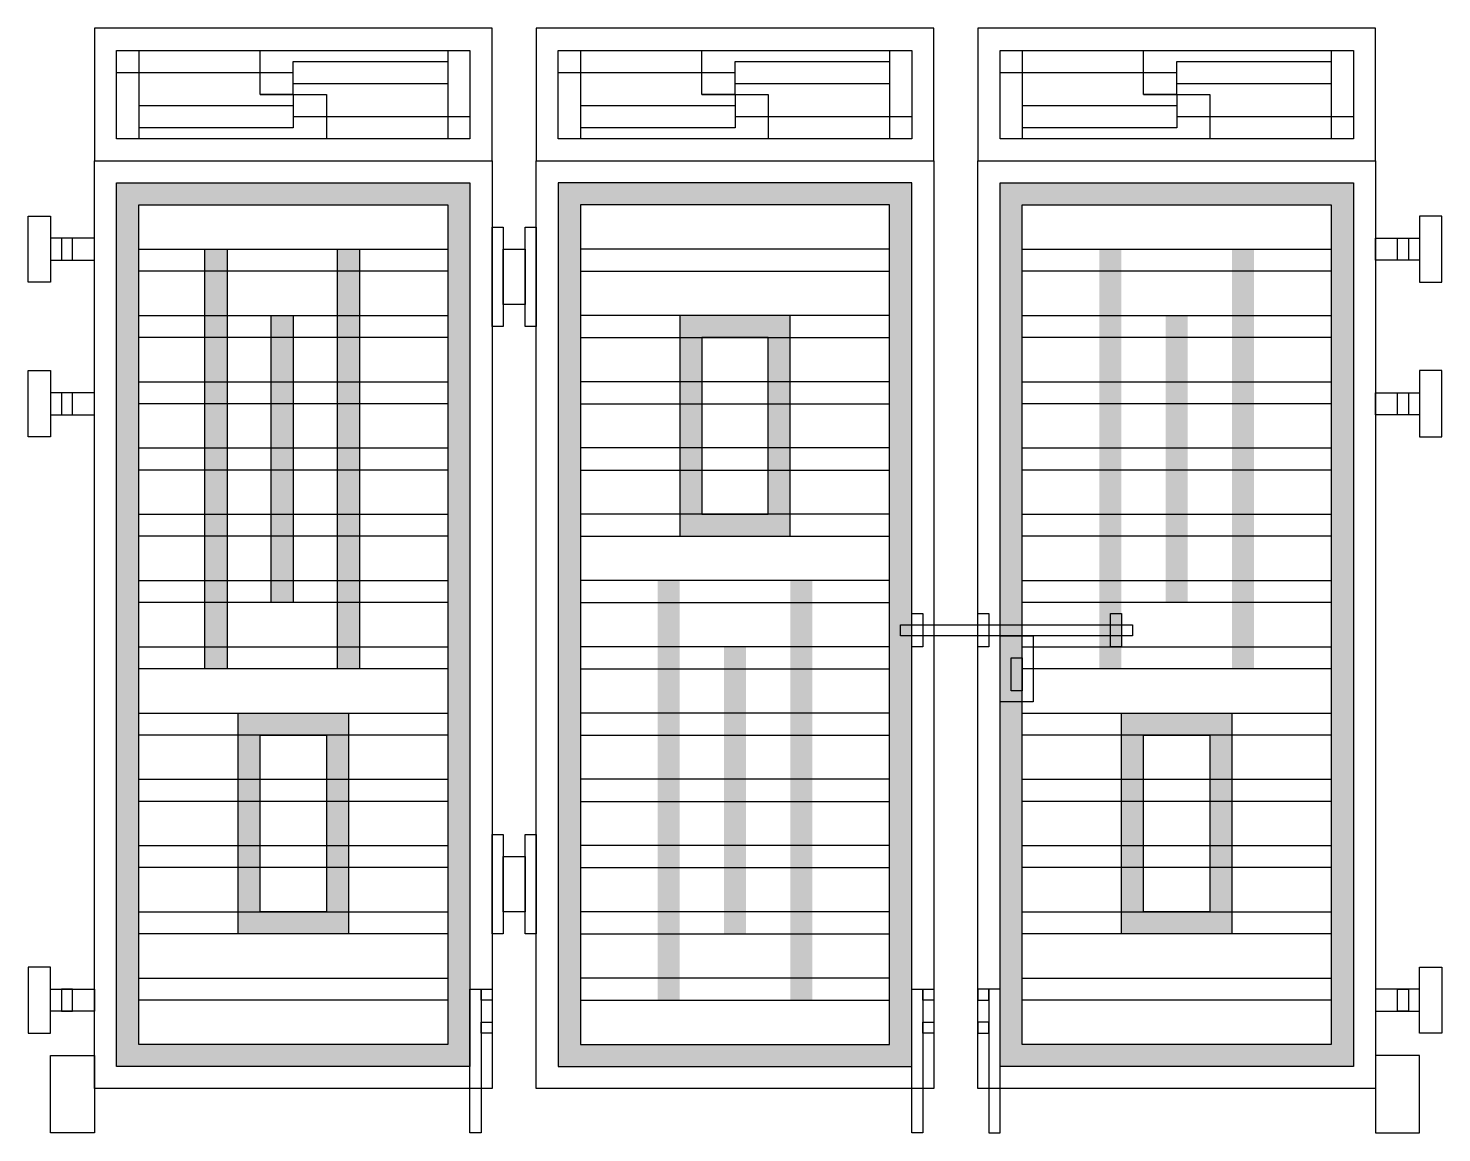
# Model space of a CAD drawing. Header units: inches. Extents: x -6 to 122, y -100 to 0.
import ezdxf

# ---------------------------------------------------------------- set-up
doc = ezdxf.new("R2010")
doc.units = ezdxf.units.IN
doc.header["$MEASUREMENT"] = 0
doc.layers.get('0').update_dxf_attribs({"linetype": 'CONTINUOUS', "lineweight": 25})

msp = doc.modelspace()

# ---------------------------------------------------------------- hatches: boundary and pattern name
h = msp.add_hatch(color=256)
edge = h.paths.add_edge_path(flags=0)
edge.add_line((2, -14), (34, -14))
edge.add_line((34, -14), (34, -94))
edge.add_line((34, -94), (2, -94))
edge.add_line((2, -94), (2, -14))
edge.add_line((4, -16), (32, -16))
edge.add_line((32, -16), (32, -92))
edge.add_line((32, -92), (4, -92))
edge.add_line((4, -92), (4, -16))
h = msp.add_hatch(color=256)
edge = h.paths.add_edge_path(flags=0)
edge.add_line((42, -94), (74, -94))
edge.add_line((74, -94), (74, -14))
edge.add_line((74, -14), (42, -14))
edge.add_line((42, -14), (42, -94))
edge.add_line((44, -92), (72, -92))
edge.add_line((72, -92), (72, -16))
edge.add_line((72, -16), (44, -16))
edge.add_line((44, -16), (44, -92))
h = msp.add_hatch(color=256)
edge = h.paths.add_edge_path(flags=0)
edge.add_line((82, -14), (114, -14))
edge.add_line((114, -14), (114, -94))
edge.add_line((114, -94), (82, -94))
edge.add_line((82, -94), (82, -14))
edge.add_line((84, -16), (112, -16))
edge.add_line((112, -16), (112, -92))
edge.add_line((112, -92), (84, -92))
edge.add_line((84, -92), (84, -16))
h = msp.add_hatch()
h.set_pattern_fill('ansi31', color=256, scale=0.2, style=0)
h.set_pattern_definition([])
edge = h.paths.add_edge_path(flags=0)
edge.add_line((32, -28), (4, -28))
edge.add_line((4, -28), (4, -26))
edge.add_line((4, -26), (32, -26))
edge.add_line((32, -26), (32, -28))
edge.add_line((4, -32), (32, -32))
edge.add_line((32, -32), (32, -34))
edge.add_line((32, -34), (4, -34))
edge.add_line((4, -34), (4, -32))
edge.add_line((4, -38), (32, -38))
edge.add_line((32, -38), (32, -40))
edge.add_line((32, -40), (4, -40))
edge.add_line((4, -40), (4, -38))
edge.add_line((4, -44), (32, -44))
edge.add_line((32, -44), (32, -46))
edge.add_line((32, -46), (4, -46))
edge.add_line((4, -46), (4, -44))
edge.add_line((4, -50), (32, -50))
edge.add_line((32, -50), (32, -52))
edge.add_line((32, -52), (4, -52))
edge.add_line((4, -52), (4, -50))
edge.add_line((4, -56), (32, -56))
edge.add_line((32, -56), (32, -58))
edge.add_line((32, -58), (4, -58))
edge.add_line((4, -58), (4, -56))
edge.add_line((4, -62), (32, -62))
edge.add_line((32, -62), (32, -64))
edge.add_line((32, -64), (4, -64))
edge.add_line((4, -64), (4, -62))
edge.add_line((4, -68), (32, -68))
edge.add_line((32, -68), (32, -70))
edge.add_line((32, -70), (4, -70))
edge.add_line((4, -70), (4, -68))
edge.add_line((4, -74), (32, -74))
edge.add_line((32, -74), (32, -76))
edge.add_line((32, -76), (4, -76))
edge.add_line((4, -76), (4, -74))
edge.add_line((4, -80), (32, -80))
edge.add_line((32, -80), (32, -82))
edge.add_line((32, -82), (4, -82))
edge.add_line((4, -82), (4, -80))
edge.add_line((4, -86), (32, -86))
edge.add_line((32, -86), (32, -88))
edge.add_line((32, -88), (4, -88))
edge.add_line((4, -88), (4, -86))
edge.add_line((4, -20), (32, -20))
edge.add_line((32, -20), (32, -22))
edge.add_line((32, -22), (4, -22))
edge.add_line((4, -22), (4, -20))
h = msp.add_hatch(color=256)
edge = h.paths.add_edge_path(flags=0)
edge.add_line((10, -20), (12, -20))
edge.add_line((12, -20), (12, -58))
edge.add_line((12, -58), (10, -58))
edge.add_line((10, -58), (10, -20))
edge.add_line((22, -20), (24, -20))
edge.add_line((24, -20), (24, -58))
edge.add_line((24, -58), (22, -58))
edge.add_line((22, -58), (22, -20))
edge.add_line((16, -26), (18, -26))
edge.add_line((18, -26), (18, -52))
edge.add_line((18, -52), (16, -52))
edge.add_line((16, -52), (16, -26))
h = msp.add_hatch()
h.set_pattern_fill('ansi31', color=256, scale=0.2, style=0)
h.set_pattern_definition([])
edge = h.paths.add_edge_path(flags=0)
edge.add_line((112, -28), (84, -28))
edge.add_line((84, -28), (84, -26))
edge.add_line((84, -26), (112, -26))
edge.add_line((112, -26), (112, -28))
edge.add_line((84, -32), (112, -32))
edge.add_line((112, -32), (112, -34))
edge.add_line((112, -34), (84, -34))
edge.add_line((84, -34), (84, -32))
edge.add_line((84, -38), (112, -38))
edge.add_line((112, -38), (112, -40))
edge.add_line((112, -40), (84, -40))
edge.add_line((84, -40), (84, -38))
edge.add_line((84, -44), (112, -44))
edge.add_line((112, -44), (112, -46))
edge.add_line((112, -46), (84, -46))
edge.add_line((84, -46), (84, -44))
edge.add_line((84, -50), (112, -50))
edge.add_line((112, -50), (112, -52))
edge.add_line((112, -52), (84, -52))
edge.add_line((84, -52), (84, -50))
edge.add_line((84, -56), (112, -56))
edge.add_line((112, -56), (112, -58))
edge.add_line((112, -58), (84, -58))
edge.add_line((84, -58), (84, -56))
edge.add_line((84, -62), (112, -62))
edge.add_line((112, -62), (112, -64))
edge.add_line((112, -64), (84, -64))
edge.add_line((84, -64), (84, -62))
edge.add_line((84, -68), (112, -68))
edge.add_line((112, -68), (112, -70))
edge.add_line((112, -70), (84, -70))
edge.add_line((84, -70), (84, -68))
edge.add_line((84, -74), (112, -74))
edge.add_line((112, -74), (112, -76))
edge.add_line((112, -76), (84, -76))
edge.add_line((84, -76), (84, -74))
edge.add_line((84, -80), (112, -80))
edge.add_line((112, -80), (112, -82))
edge.add_line((112, -82), (84, -82))
edge.add_line((84, -82), (84, -80))
edge.add_line((84, -86), (112, -86))
edge.add_line((112, -86), (112, -88))
edge.add_line((112, -88), (84, -88))
edge.add_line((84, -88), (84, -86))
edge.add_line((44, -88), (72, -88))
edge.add_line((72, -88), (72, -86))
edge.add_line((72, -86), (44, -86))
edge.add_line((44, -86), (44, -88))
edge.add_line((44, -82), (72, -82))
edge.add_line((72, -82), (72, -80))
edge.add_line((72, -80), (44, -80))
edge.add_line((44, -80), (44, -82))
edge.add_line((44, -76), (72, -76))
edge.add_line((72, -76), (72, -74))
edge.add_line((72, -74), (44, -74))
edge.add_line((44, -74), (44, -76))
edge.add_line((44, -70), (72, -70))
edge.add_line((72, -70), (72, -68))
edge.add_line((72, -68), (44, -68))
edge.add_line((44, -68), (44, -70))
edge.add_line((44, -64), (72, -64))
edge.add_line((72, -64), (72, -62))
edge.add_line((72, -62), (44, -62))
edge.add_line((44, -62), (44, -64))
edge.add_line((44, -58), (72, -58))
edge.add_line((72, -58), (72, -56))
edge.add_line((72, -56), (44, -56))
edge.add_line((44, -56), (44, -58))
edge.add_line((44, -52), (72, -52))
edge.add_line((72, -52), (72, -50))
edge.add_line((72, -50), (44, -50))
edge.add_line((44, -50), (44, -52))
edge.add_line((44, -46), (72, -46))
edge.add_line((72, -46), (72, -44))
edge.add_line((72, -44), (44, -44))
edge.add_line((44, -44), (44, -46))
edge.add_line((44, -40), (72, -40))
edge.add_line((72, -40), (72, -38))
edge.add_line((72, -38), (44, -38))
edge.add_line((44, -38), (44, -40))
edge.add_line((44, -34), (72, -34))
edge.add_line((72, -34), (72, -32))
edge.add_line((72, -32), (44, -32))
edge.add_line((44, -32), (44, -34))
edge.add_line((44, -28), (72, -28))
edge.add_line((72, -28), (72, -26))
edge.add_line((72, -26), (44, -26))
edge.add_line((44, -26), (44, -28))
edge.add_line((44, -22), (72, -22))
edge.add_line((72, -22), (72, -20))
edge.add_line((72, -20), (44, -20))
edge.add_line((44, -20), (44, -22))
edge.add_line((84, -20), (112, -20))
edge.add_line((112, -20), (112, -22))
edge.add_line((112, -22), (84, -22))
edge.add_line((84, -22), (84, -20))
h = msp.add_hatch(color=256)
edge = h.paths.add_edge_path(flags=0)
edge.add_line((91, -20), (93, -20))
edge.add_line((93, -20), (93, -58))
edge.add_line((93, -58), (91, -58))
edge.add_line((91, -58), (91, -20))
edge.add_line((103, -20), (105, -20))
edge.add_line((105, -20), (105, -58))
edge.add_line((105, -58), (103, -58))
edge.add_line((103, -58), (103, -20))
edge.add_line((97, -26), (99, -26))
edge.add_line((99, -26), (99, -52))
edge.add_line((99, -52), (97, -52))
edge.add_line((97, -52), (97, -26))
h = msp.add_hatch(color=256)
edge = h.paths.add_edge_path(flags=0)
edge.add_line((53, -46), (63, -46))
edge.add_line((63, -46), (63, -26))
edge.add_line((63, -26), (53, -26))
edge.add_line((53, -26), (53, -46))
edge.add_line((55, -44), (61, -44))
edge.add_line((61, -44), (61, -28))
edge.add_line((61, -28), (55, -28))
edge.add_line((55, -28), (55, -44))
h = msp.add_hatch(color=256)
edge = h.paths.add_edge_path(flags=0)
edge.add_line((51, -50), (53, -50))
edge.add_line((53, -50), (53, -88))
edge.add_line((53, -88), (51, -88))
edge.add_line((51, -88), (51, -50))
edge.add_line((63, -50), (65, -50))
edge.add_line((65, -50), (65, -88))
edge.add_line((65, -88), (63, -88))
edge.add_line((63, -88), (63, -50))
edge.add_line((57, -56), (59, -56))
edge.add_line((59, -56), (59, -82))
edge.add_line((59, -82), (57, -82))
edge.add_line((57, -82), (57, -56))
h = msp.add_hatch(color=256)
edge = h.paths.add_edge_path(flags=0)
edge.add_line((13, -62), (23, -62))
edge.add_line((23, -62), (23, -82))
edge.add_line((23, -82), (13, -82))
edge.add_line((13, -82), (13, -62))
edge.add_line((15, -64), (21, -64))
edge.add_line((21, -64), (21, -80))
edge.add_line((21, -80), (15, -80))
edge.add_line((15, -80), (15, -64))
h = msp.add_hatch(color=256)
edge = h.paths.add_edge_path(flags=0)
edge.add_line((93, -62), (103, -62))
edge.add_line((103, -62), (103, -82))
edge.add_line((103, -82), (93, -82))
edge.add_line((93, -82), (93, -62))
edge.add_line((95, -64), (101, -64))
edge.add_line((101, -64), (101, -80))
edge.add_line((101, -80), (95, -80))
edge.add_line((95, -80), (95, -64))

# ---------------------------------------------------------------- linework, layer by layer
for p, q in [((4, -2), (4, -10)), ((15, -6), (15, -2)), ((32, -2), (32, -10)), ((44, -2), (44, -10)), ((55, -6), (55, -2)), ((72, -2), (72, -10)), ((84, -2), (84, -10)), ((95, -6), (95, -2)), ((112, -2), (112, -10)), ((18, -6), (18, -3)), ((18, -3), (32, -3)), ((58, -6), (58, -3)), ((58, -3), (72, -3)), ((98, -6), (98, -3)), ((98, -3), (112, -3)), ((2, -4), (18, -4)), ((18, -5), (32, -5)), ((42, -4), (58, -4)), ((58, -5), (72, -5)), ((82, -4), (98, -4)), ((98, -5), (112, -5)), ((15, -6), (18, -6)), ((18, -6), (15, -6)), ((18, -6), (21, -6)), ((18, -6), (18, -9)), ((21, -6), (21, -10)), ((55, -6), (58, -6)), ((58, -6), (55, -6)), ((58, -6), (61, -6)), ((58, -6), (58, -9)), ((61, -6), (61, -10)), ((95, -6), (98, -6)), ((98, -6), (95, -6)), ((98, -6), (101, -6)), ((98, -6), (98, -9)), ((101, -6), (101, -10)), ((4, -7), (18, -7)), ((44, -7), (58, -7)), ((84, -7), (98, -7)), ((18, -8), (34, -8)), ((58, -8), (74, -8)), ((98, -8), (114, -8)), ((18, -9), (4, -9)), ((58, -9), (44, -9)), ((98, -9), (84, -9))]:
    msp.add_line(p, q)
for points in [[(0, -12), (36, -12), (36, 0), (0, 0)], [(40, -12), (76, -12), (76, 0), (40, 0)], [(80, -12), (116, -12), (116, 0), (80, 0)], [(2, -2), (34, -2), (34, -10), (2, -10)], [(42, -2), (74, -2), (74, -10), (42, -10)], [(82, -2), (114, -2), (114, -10), (82, -10)], [(0, -12), (36, -12), (36, -96), (0, -96)], [(40, -12), (76, -12), (76, -96), (40, -96)], [(80, -12), (116, -12), (116, -96), (80, -96)], [(2, -14), (34, -14), (34, -94), (2, -94)], [(42, -94), (74, -94), (74, -14), (42, -14)], [(82, -14), (114, -14), (114, -94), (82, -94)], [(4, -16), (32, -16), (32, -92), (4, -92)], [(44, -92), (72, -92), (72, -16), (44, -16)], [(84, -16), (112, -16), (112, -92), (84, -92)], [(4, -20), (32, -20), (32, -22), (4, -22)], [(10, -20), (12, -20), (12, -58), (10, -58)], [(22, -20), (24, -20), (24, -58), (22, -58)], [(44, -22), (72, -22), (72, -20), (44, -20)], [(84, -20), (112, -20), (112, -22), (84, -22)], [(4, -26), (32, -26), (32, -28), (4, -28)], [(16, -26), (18, -26), (18, -52), (16, -52)], [(44, -28), (72, -28), (72, -26), (44, -26)], [(53, -46), (63, -46), (63, -26), (53, -26)], [(84, -26), (112, -26), (112, -28), (84, -28)], [(55, -44), (61, -44), (61, -28), (55, -28)], [(4, -32), (32, -32), (32, -34), (4, -34)], [(44, -34), (72, -34), (72, -32), (44, -32)], [(84, -32), (112, -32), (112, -34), (84, -34)], [(4, -38), (32, -38), (32, -40), (4, -40)], [(44, -40), (72, -40), (72, -38), (44, -38)], [(84, -38), (112, -38), (112, -40), (84, -40)], [(4, -44), (32, -44), (32, -46), (4, -46)], [(44, -46), (72, -46), (72, -44), (44, -44)], [(84, -44), (112, -44), (112, -46), (84, -46)], [(4, -50), (32, -50), (32, -52), (4, -52)], [(44, -52), (72, -52), (72, -50), (44, -50)], [(84, -50), (112, -50), (112, -52), (84, -52)], [(4, -56), (32, -56), (32, -58), (4, -58)], [(44, -58), (72, -58), (72, -56), (44, -56)], [(84, -56), (112, -56), (112, -58), (84, -58)], [(4, -62), (32, -62), (32, -64), (4, -64)], [(13, -62), (23, -62), (23, -82), (13, -82)], [(44, -64), (72, -64), (72, -62), (44, -62)], [(84, -62), (112, -62), (112, -64), (84, -64)], [(93, -62), (103, -62), (103, -82), (93, -82)], [(15, -64), (21, -64), (21, -80), (15, -80)], [(95, -64), (101, -64), (101, -80), (95, -80)], [(4, -68), (32, -68), (32, -70), (4, -70)], [(44, -70), (72, -70), (72, -68), (44, -68)], [(84, -68), (112, -68), (112, -70), (84, -70)], [(4, -74), (32, -74), (32, -76), (4, -76)], [(44, -76), (72, -76), (72, -74), (44, -74)], [(84, -74), (112, -74), (112, -76), (84, -76)], [(4, -80), (32, -80), (32, -82), (4, -82)], [(44, -82), (72, -82), (72, -80), (44, -80)], [(84, -80), (112, -80), (112, -82), (84, -82)], [(4, -86), (32, -86), (32, -88), (4, -88)], [(44, -88), (72, -88), (72, -86), (44, -86)], [(84, -86), (112, -86), (112, -88), (84, -88)]]:
    msp.add_lwpolyline(points, close=True)
at = {"color": 6}
for points in [[(-6, -17), (-4, -17), (-4, -23), (-6, -23)], [(122, -17), (120, -17), (120, -23), (122, -23)], [(0, -19), (-4, -19), (-4, -21), (0, -21)], [(-2, -19), (-3, -19), (-3, -21), (-2, -21)], [(36, -18), (37, -18), (37, -27), (36, -27)], [(39, -18), (40, -18), (40, -27), (39, -27)], [(116, -19), (120, -19), (120, -21), (116, -21)], [(118, -19), (119, -19), (119, -21), (118, -21)], [(37, -20), (39, -20), (39, -25), (37, -25)], [(-6, -31), (-4, -31), (-4, -37), (-6, -37)], [(122, -31), (120, -31), (120, -37), (122, -37)], [(0, -33), (-4, -33), (-4, -35), (0, -35)], [(-2, -33), (-3, -33), (-3, -35), (-2, -35)], [(116, -33), (120, -33), (120, -35), (116, -35)], [(118, -33), (119, -33), (119, -35), (118, -35)], [(74, -53), (75, -53), (75, -56), (74, -56)], [(80, -53), (81, -53), (81, -56), (80, -56)], [(92, -53), (93, -53), (93, -56), (92, -56)], [(73, -54), (94, -54), (94, -55), (73, -55)], [(82, -55), (85, -55), (85, -61), (82, -61)], [(83, -57), (84, -57), (84, -60), (83, -60)], [(36, -73), (37, -73), (37, -82), (36, -82)], [(39, -73), (40, -73), (40, -82), (39, -82)], [(37, -75), (39, -75), (39, -80), (37, -80)], [(-4, -85), (-6, -85), (-6, -91), (-4, -91)], [(120, -85), (122, -85), (122, -91), (120, -91)], [(0, -89), (-4, -89), (-4, -87), (0, -87)], [(-2, -87), (-3, -87), (-3, -89), (-2, -89)], [(34, -87), (35, -87), (35, -100), (34, -100)], [(35, -87), (36, -87), (36, -88), (35, -88)], [(74, -87), (75, -87), (75, -100), (74, -100)], [(75, -87), (76, -87), (76, -88), (75, -88)], [(81, -87), (80, -87), (80, -88), (81, -88)], [(82, -87), (81, -87), (81, -100), (82, -100)], [(116, -89), (120, -89), (120, -87), (116, -87)], [(118, -87), (119, -87), (119, -89), (118, -89)], [(35, -90), (36, -90), (36, -91), (35, -91)], [(75, -90), (76, -90), (76, -91), (75, -91)], [(81, -90), (80, -90), (80, -91), (81, -91)], [(-4, -93), (0, -93), (0, -100), (-4, -100)], [(120, -93), (116, -93), (116, -100), (120, -100)]]:
    msp.add_lwpolyline(points, close=True, dxfattribs=at)

doc.saveas('drawing.dxf')
